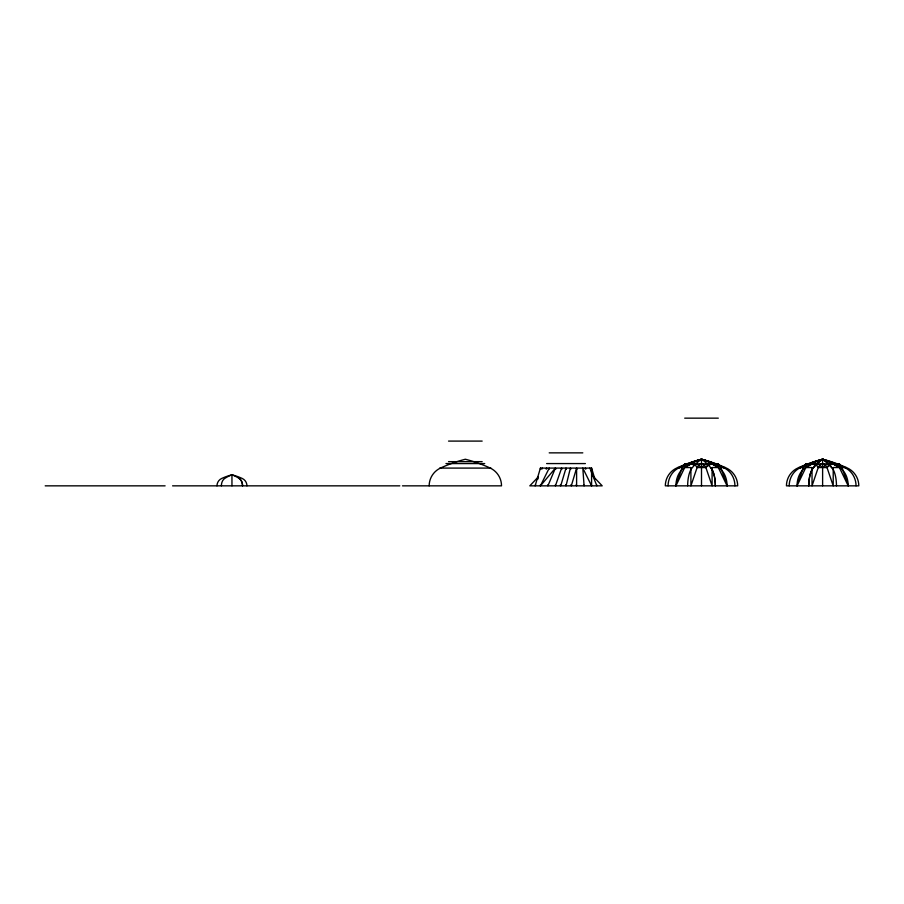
<?xml version="1.0" encoding="UTF-8"?>
<svg xmlns="http://www.w3.org/2000/svg" width="904" height="904" viewBox="0 0 904 904"><rect width="100%" height="100%" fill="white"/><g stroke="black" fill="none" stroke-linecap="round" stroke-linejoin="round"><path stroke-width="1.36" d="M547.993 484.736L547.914 485.843L555.406 468.091L555.745 469.199M549.123 469.199L549.203 468.091L540.422 485.843L540.422 484.736M594.9 479.188L591.589 468.091L540.422 468.091L535.123 485.843L535.575 484.736M577.068 469.199L576.605 468.091L571.305 485.843L570.978 484.736M684.701 463.944L684.701 467.549L675.921 485.843L682.124 467.549L684.701 463.944L718.307 463.944L720.872 467.549L727.087 485.843L718.307 467.549L718.307 463.944M805.814 463.944L805.814 467.549L797.045 485.843L803.249 467.549L805.814 463.944L839.42 463.944L841.997 467.549L848.201 485.843L839.42 467.549L839.42 463.944M540.818 484.736L540.422 485.843L555.406 468.091L555.406 469.199M546.242 469.199L546.637 468.091M537.79 479.188L538.242 478.08M541.801 469.199L542.242 468.091M699.685 463.944L697.108 467.549L690.905 485.843L690.905 467.549L684.701 467.549L690.905 463.944L694.543 465.176L697.108 463.944L701.504 467.549L705.888 463.944L708.465 465.176L712.103 463.944L718.307 467.549L712.103 467.549L712.103 485.843L705.888 467.549L703.323 463.944M694.543 463.944L697.108 467.549L705.888 467.549L708.465 463.944M820.809 463.944L818.233 467.549L812.029 485.843L812.029 467.549L805.814 467.549L812.029 463.944L815.657 465.176L818.233 463.944L822.617 467.549L827.013 463.944L829.578 465.176L833.217 463.944L839.42 467.549L833.217 467.549L833.217 485.843L827.013 467.549L824.437 463.944M815.657 463.944L818.233 467.549L827.013 467.549L829.578 463.944M538.23 476.962L529.823 485.843L602.188 485.843L591.679 474.747M684.701 465.176L682.124 467.549L677.74 467.549M705.888 467.549L708.465 465.176M805.814 465.176L803.249 467.549L798.853 467.549M827.013 467.549L829.578 465.176M684.701 418.156L718.307 418.156M448.542 441.095L482.148 441.095M549.203 452.859L582.809 452.859M448.542 461.65L482.148 461.65M445.966 463.571L484.713 463.571M546.637 463.571L585.385 463.571M725.268 467.549L720.872 467.549L718.307 465.176M846.381 467.549L841.997 467.549L839.42 465.176M439.762 468.091L490.928 468.091M45.2 485.843L165.104 485.843M172.585 485.843L399.794 485.843M402.472 485.843L501.517 485.843A19.662 19.662 0 0 0 490.058 467.978A146.154 146.154 0 0 0 465.345 459.243A146.154 146.154 0 0 0 440.632 467.978A19.662 19.662 0 0 0 429.163 485.843M590.651 484.736L591.589 485.843L591.589 468.091M583.622 484.736L584.097 485.843L582.809 468.091L591.589 485.843L590.809 483.629M589.77 468.091L590.21 469.199M590.662 470.306L596.889 485.843L596.561 484.736M585.385 468.091L585.769 469.199M570.786 469.199L570.39 468.091L566.006 485.843L565.734 484.736M576.21 484.736L576.605 485.843L576.605 468.091M566.333 469.199L566.006 468.091L560.706 485.843L560.378 484.736M561.892 469.199L561.621 468.091L555.406 485.843L555.406 484.736M789.192 485.843A19.662 18.159 90 0 1 799.791 467.978A146.154 135.035 90 0 1 822.617 459.243A146.154 146.154 0 0 1 847.33 467.978A19.662 19.662 0 0 1 858.8 485.843L786.446 485.843A19.662 19.662 0 0 1 797.916 467.978A146.154 146.154 0 0 1 822.617 459.243L822.617 485.843M668.079 485.843A19.662 18.159 90 0 1 678.678 467.978A146.154 135.035 90 0 1 701.504 459.243A146.154 146.154 0 0 1 726.206 467.978A19.662 19.662 0 0 1 737.675 485.843L665.321 485.843A19.662 19.662 0 0 1 676.791 467.978A146.154 146.154 0 0 1 701.504 459.243L701.504 485.843M540.422 468.091L540.422 469.199M216.971 485.843A8.147 8.147 0 0 1 221.729 478.442A60.545 60.545 0 0 1 231.955 474.826L231.955 485.843M221.367 485.843A8.147 5.763 -90 0 1 224.723 478.442A60.545 42.804 -90 0 1 231.955 474.826A60.545 60.545 0 0 1 242.193 478.442A8.147 8.147 0 0 1 246.95 485.843M231.955 474.826A60.545 42.804 -90 0 1 239.198 478.442A8.147 5.763 -90 0 1 242.554 485.843A8.147 5.763 90 0 0 239.198 478.442M678.678 467.978A146.154 135.035 -90 0 1 701.504 459.243A146.154 135.035 -90 0 1 724.33 467.978A19.662 18.159 -90 0 1 734.929 485.843M675.921 485.843A19.662 13.899 -90 0 1 684.034 467.978A146.154 103.35 -90 0 1 701.504 459.243A146.154 135.035 90 0 1 724.33 467.978M727.087 485.843A19.662 13.899 -90 0 0 718.974 467.978A146.154 103.35 -90 0 0 701.504 459.243A146.154 55.935 90 0 0 692.046 467.978A19.662 7.526 -90 0 0 687.661 485.843M701.504 459.243A146.154 55.935 -90 0 1 710.962 467.978A19.662 7.526 -90 0 1 715.346 485.843A19.662 7.526 90 0 0 710.962 467.978M799.791 467.978A146.154 135.035 -90 0 1 822.617 459.243A146.154 103.35 90 0 1 840.098 467.978A19.662 13.899 -90 0 1 848.201 485.843M856.043 485.843A19.662 18.159 -90 0 0 845.455 467.978A146.154 135.035 -90 0 0 822.617 459.243A146.154 103.35 -90 0 0 805.148 467.978A19.662 13.899 -90 0 0 797.045 485.843M836.471 485.843A19.662 7.526 -90 0 0 832.075 467.978A146.154 55.935 -90 0 0 822.617 459.243A146.154 55.935 -90 0 0 813.171 467.978A19.662 7.526 -90 0 0 808.775 485.843A19.662 7.526 90 0 1 813.171 467.978A146.154 55.935 90 0 1 822.617 459.243A146.154 103.35 -90 0 1 840.098 467.978M822.617 459.243A146.154 55.935 90 0 1 832.075 467.978"/></g></svg>
